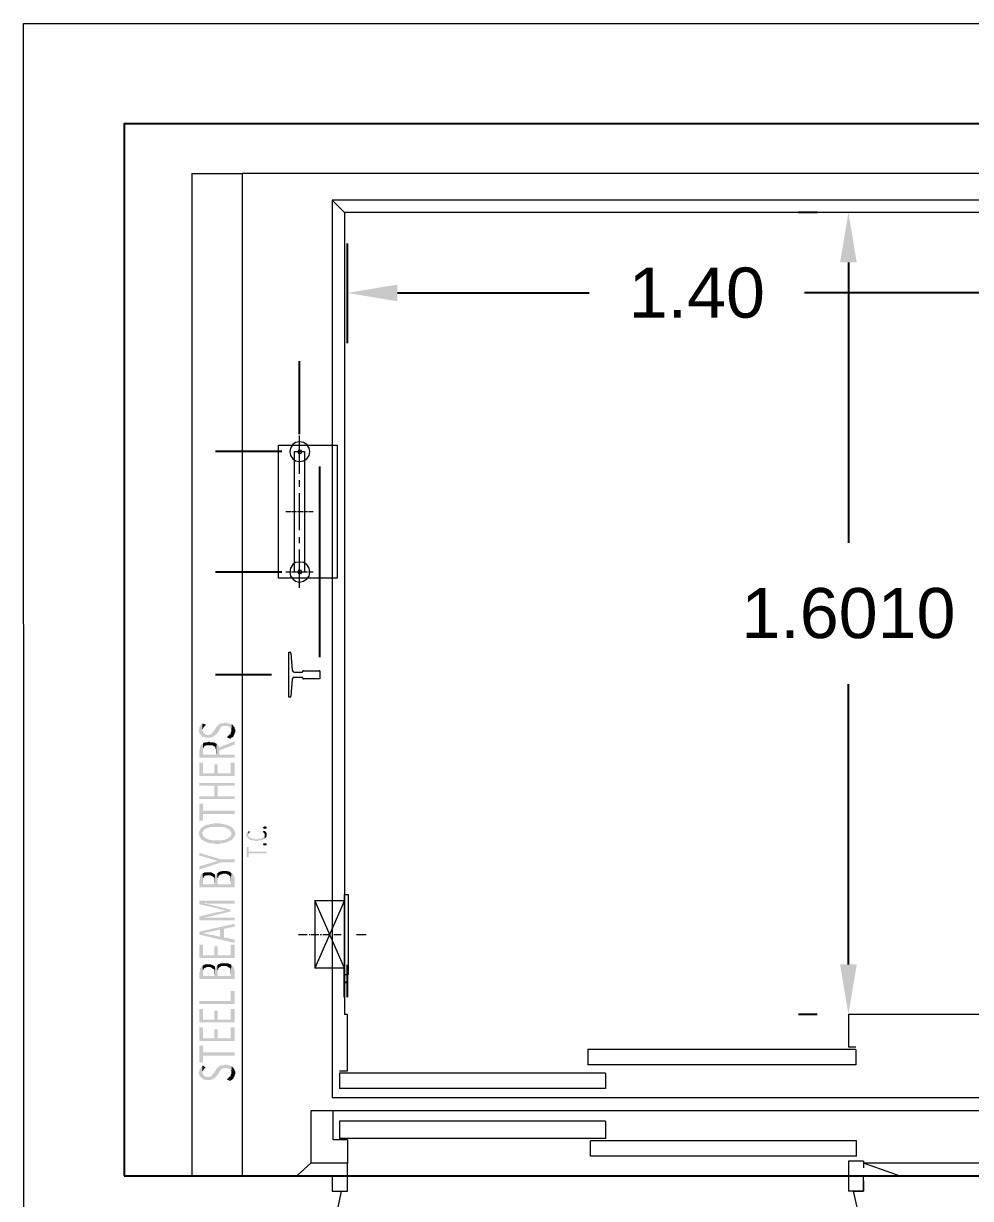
# Model space of a CAD drawing. Header units: metres. Extents: x -598 to 357, y -242 to 574.
# Drawn here: x -145.49 to -143.599, y 293.876 to 296.221 of the extents above; entities that cross this region are included whole.
import ezdxf

# ---------------------------------------------------------------- set-up
doc = ezdxf.new("R2010")
doc.units = ezdxf.units.M
doc.header["$PDMODE"] = 3
doc.layers.add('APTOS_SPZ_MCH_N2 MUNI$0$DUCTOS', color=1, linetype='Continuous')
doc.layers.add('ZXREF_ELEVADORES$0$E-Elevador', color=1, linetype='Continuous')
doc.layers.add('Muro Mamspoteria', color=5, linetype='Continuous', lineweight=9)
doc.styles.add('ZXREF_ELEVADORES$0$Standard', font='arial.ttf')
doc.dimstyles.new('ZXREF_ELEVADORES$0$Standard', dxfattribs={"dimtxt": 0.1, "dimasz": 0.1, "dimexe": 0.1, "dimexo": 0.0625, "dimgap": 0.09, "dimtad": 0, "dimtih": 1, "dimtoh": 1, "dimdec": 4, "dimzin": 0, "dimdsep": 46, "dimtxsty": 'ZXREF_ELEVADORES$0$Standard', "dimcen": 0.09, "dimclrd": 1, "dimclre": 1, "dimclrt": 1, "dimadec": 0, "dimazin": 0, "dimtfac": 1, "dimtdec": 4, "dimtofl": 0, "dimtmove": 0, "dimatfit": 3, "dimfxl": 1, "dimtolj": 1, "dimtzin": 0, "dimarcsym": 0})

# ---------------------------------------------------------------- blocks, each defined once
blk = doc.blocks.new('*D248')
at = {"layer": 'Defpoints', "color": 0, "transparency": 16777216}
for p in [(-182.3902, 289.0905), (-180.9949, 289.0905), (-182.3902, 288.9296)]:
    blk.add_point(p, dxfattribs=at)
at = {"layer": 'ZXREF_ELEVADORES$0$E-Elevador', "color": 1, "lineweight": -2, "transparency": 16777216}
for p, q in [((-182.3902, 289.028), (-182.3902, 288.8296)), ((-180.9949, 289.028), (-180.9949, 288.8296)), ((-182.2902, 288.9296), (-181.9075, 288.9296)), ((-181.0949, 288.9296), (-181.4775, 288.9296))]:
    blk.add_line(p, q, dxfattribs=at)
at = {"layer": 'ZXREF_ELEVADORES$0$E-Elevador', "color": 1, "transparency": 16777216}
for points in [[(-182.2902, 288.9463), (-182.2902, 288.913), (-182.3902, 288.9296)], [(-181.0949, 288.9463), (-181.0949, 288.913), (-180.9949, 288.9296)]]:
    blk.add_solid(points, dxfattribs=at)
at = {"layer": 'ZXREF_ELEVADORES$0$E-Elevador', "color": 1, "transparency": 16777216, "insert": (-181.6925, 288.9296), "char_height": 0.1, "attachment_point": 5, "style": 'ZXREF_ELEVADORES$0$Standard'}
blk.add_mtext('\\A1;1.40', dxfattribs=at)
blk = doc.blocks.new('*D249')
at = {"layer": 'Defpoints', "color": 0, "transparency": 16777216}
for p in [(-181.3899, 289.0905), (-181.3899, 289.0905), (-181.3899, 287.4895)]:
    blk.add_point(p, dxfattribs=at)
at = {"layer": 'ZXREF_ELEVADORES$0$E-Elevador', "color": 1, "lineweight": -2, "transparency": 16777216}
for p, q in [((-181.4524, 289.0905), (-181.4899, 289.0905)), ((-181.3899, 288.9905), (-181.3899, 288.4311)), ((-181.3899, 287.5895), (-181.3899, 288.149)), ((-181.4524, 287.4895), (-181.4899, 287.4895))]:
    blk.add_line(p, q, dxfattribs=at)
at = {"layer": 'ZXREF_ELEVADORES$0$E-Elevador', "color": 1, "transparency": 16777216}
for points in [[(-181.4066, 288.9905), (-181.3733, 288.9905), (-181.3899, 289.0905)], [(-181.4066, 287.5895), (-181.3733, 287.5895), (-181.3899, 287.4895)]]:
    blk.add_solid(points, dxfattribs=at)
at = {"layer": 'ZXREF_ELEVADORES$0$E-Elevador', "color": 1, "transparency": 16777216, "insert": (-181.3899, 288.29), "char_height": 0.1, "attachment_point": 5, "style": 'ZXREF_ELEVADORES$0$Standard'}
blk.add_mtext('\\A1;1.6010', dxfattribs=at)
blk = doc.blocks.new('ELEVADOR 01')
at = {"layer": 'ZXREF_ELEVADORES$0$E-Elevador'}
for points in [[(-182.68725, 288.05644), (-182.68725, 288.05513), (-182.68593, 288.05425), (-182.68593, 288.05205), (-182.68593, 288.05073), (-182.68461, 288.04985), (-182.68461, 288.04853), (-182.68373, 288.04853), (-182.68241, 288.04721), (-182.68153, 288.04634), (-182.68021, 288.04502), (-182.67934, 288.04414), (-182.67802, 288.04414), (-182.67714, 288.04282), (-182.67582, 288.04282), (-182.67362, 288.04282), (-182.67142, 288.04194), (-182.67011, 288.04194), (-182.66791, 288.04194), (-182.66703, 288.04194), (-182.66439, 288.04194), (-182.6622, 288.04194), (-182.66132, 288.04282), (-182.66, 288.04282), (-182.65912, 288.04282), (-182.6578, 288.04414), (-182.65648, 288.04502), (-182.65429, 288.04634), (-182.65341, 288.04721), (-182.65341, 288.04765), (-182.65209, 288.04853), (-182.65121, 288.04985), (-182.64989, 288.05073), (-182.6455, 288.05732), (-182.6455, 288.05864), (-182.64418, 288.05996), (-182.6433, 288.06084), (-182.6433, 288.06216), (-182.64198, 288.06304), (-182.6411, 288.06435), (-182.6389, 288.06435), (-182.6389, 288.06523), (-182.63759, 288.06523), (-182.63539, 288.06523), (-182.63319, 288.06523), (-182.63319, 288.06567), (-182.63099, 288.06523), (-182.62968, 288.06523), (-182.62748, 288.06435), (-182.62616, 288.06435), (-182.62528, 288.06304), (-182.62396, 288.06216), (-182.62308, 288.06084), (-182.62308, 288.05996), (-182.62177, 288.05864), (-182.62177, 288.05732), (-182.62177, 288.05644), (-182.62089, 288.06875), (-182.62308, 288.06875), (-182.62396, 288.07007), (-182.62528, 288.07007), (-182.62616, 288.07095), (-182.62836, 288.07095), (-182.62968, 288.07095), (-182.63187, 288.07226), (-182.63407, 288.07226), (-182.63539, 288.07226), (-182.63759, 288.07095), (-182.63978, 288.07095), (-182.6411, 288.07095), (-182.6433, 288.07095), (-182.6433, 288.07007), (-182.64418, 288.07007), (-182.64638, 288.06875), (-182.64769, 288.06787), (-182.64901, 288.06655), (-182.64989, 288.06523), (-182.65121, 288.06435), (-182.65209, 288.06304), (-182.65209, 288.06216), (-182.65648, 288.05513), (-182.65692, 288.05556), (-182.6578, 288.05425), (-182.65912, 288.05293), (-182.66, 288.05205), (-182.66, 288.05073), (-182.66132, 288.04985), (-182.66351, 288.04853), (-182.66439, 288.04853), (-182.66703, 288.04721), (-182.66923, 288.04721), (-182.67011, 288.04721), (-182.67142, 288.04853), (-182.67362, 288.04853), (-182.6745, 288.04985), (-182.67582, 288.04985), (-182.67714, 288.05073), (-182.67714, 288.05205), (-182.67802, 288.05293), (-182.67802, 288.05425), (-182.67934, 288.05513), (-182.67934, 288.05644), (-182.67934, 288.07007), (-182.68021, 288.06875), (-182.68153, 288.06787), (-182.68241, 288.06655), (-182.68373, 288.06523), (-182.68461, 288.06435), (-182.68505, 288.06435), (-182.68461, 288.06304), (-182.68593, 288.06216), (-182.68593, 288.05996), (-182.68593, 288.05864), (-182.68725, 288.05732)], [(-182.67934, 288.07007), (-182.67934, 288.05644), (-182.67934, 288.05864), (-182.67802, 288.05996), (-182.67802, 288.06084), (-182.67714, 288.06216), (-182.67714, 288.06304), (-182.67582, 288.06435), (-182.6745, 288.06523), (-182.67362, 288.06655), (-182.6723, 288.06787), (-182.67802, 288.07007)], [(-182.63099, 288.04282), (-182.62396, 288.03974), (-182.62308, 288.04062), (-182.62177, 288.04194), (-182.62089, 288.04282), (-182.61957, 288.04282), (-182.61825, 288.04414), (-182.61737, 288.04502), (-182.61737, 288.04634), (-182.61605, 288.04721), (-182.61605, 288.04853), (-182.61517, 288.04985), (-182.61517, 288.05073), (-182.61517, 288.05205), (-182.61385, 288.05293), (-182.61385, 288.05425), (-182.61385, 288.05644), (-182.61385, 288.05732), (-182.61385, 288.05864), (-182.61517, 288.05996), (-182.61517, 288.06084), (-182.61517, 288.06216), (-182.61605, 288.06304), (-182.61737, 288.06435), (-182.61737, 288.06523), (-182.61825, 288.06655), (-182.61957, 288.06787), (-182.62089, 288.06875), (-182.62177, 288.05644), (-182.62177, 288.05513), (-182.62177, 288.05425), (-182.62308, 288.05293), (-182.62308, 288.05205), (-182.62308, 288.04985), (-182.62396, 288.04853), (-182.62528, 288.04853), (-182.62616, 288.04721), (-182.62748, 288.04634), (-182.62836, 288.04502), (-182.62968, 288.04414)], [(-182.68593, 288.01689), (-182.68593, 288.00239), (-182.61517, 288.00239), (-182.61517, 288.0081), (-182.6455, 288.0081), (-182.6455, 288.01689), (-182.64638, 288.0226), (-182.64681, 288.0226), (-182.64638, 288.0248), (-182.64769, 288.02612), (-182.64769, 288.027), (-182.64901, 288.02832), (-182.64989, 288.02832), (-182.65121, 288.0292), (-182.65209, 288.0081), (-182.67802, 288.0081), (-182.67802, 288.01601), (-182.67802, 288.03052), (-182.67934, 288.0292), (-182.68021, 288.0292), (-182.68153, 288.02832), (-182.68241, 288.027), (-182.68373, 288.02612), (-182.68373, 288.0248), (-182.68461, 288.02392), (-182.68461, 288.0226), (-182.68461, 288.02173), (-182.68461, 288.01909), (-182.68461, 288.01821)], [(-182.67802, 288.03052), (-182.67802, 288.01601), (-182.67802, 288.02041), (-182.67714, 288.02173), (-182.67714, 288.0226), (-182.67582, 288.02392), (-182.67582, 288.0248), (-182.6745, 288.02612), (-182.6723, 288.02612), (-182.67142, 288.027), (-182.67011, 288.027), (-182.66791, 288.027), (-182.66571, 288.027), (-182.66439, 288.027), (-182.66351, 288.027), (-182.66132, 288.027), (-182.66, 288.027), (-182.6578, 288.02612), (-182.65648, 288.0248), (-182.6556, 288.0248), (-182.65429, 288.02392), (-182.65341, 288.0226), (-182.65341, 288.02173), (-182.65341, 288.02041), (-182.65209, 288.01909), (-182.65209, 288.01821), (-182.65209, 288.01601), (-182.65209, 288.0081), (-182.65121, 288.0292), (-182.65209, 288.03052), (-182.65341, 288.03052), (-182.65429, 288.03183), (-182.65648, 288.03183), (-182.6578, 288.03271), (-182.66, 288.03271), (-182.66132, 288.03271), (-182.66351, 288.03271), (-182.66571, 288.03403), (-182.66703, 288.03403), (-182.66923, 288.03271), (-182.67142, 288.03271), (-182.6723, 288.03271), (-182.6745, 288.03271), (-182.67582, 288.03183), (-182.67714, 288.03183)], [(-182.64638, 288.0226), (-182.6455, 288.01689), (-182.61517, 288.02832), (-182.61517, 288.03491)], [(-182.68593, 287.99228), (-182.68593, 287.96547), (-182.61517, 287.96547), (-182.61517, 287.99228), (-182.62308, 287.99228), (-182.62308, 287.97075), (-182.64901, 287.97075), (-182.64901, 287.98877), (-182.6556, 287.98877), (-182.6556, 287.97075), (-182.67802, 287.97075), (-182.67802, 287.99228)], [(-182.68593, 287.95185), (-182.68593, 287.94614), (-182.6556, 287.94614), (-182.6556, 287.9246), (-182.64901, 287.94614), (-182.61517, 287.94614), (-182.61517, 287.95185)], [(-182.68593, 287.9246), (-182.68593, 287.91933), (-182.61517, 287.91933), (-182.61517, 287.9246), (-182.64901, 287.9246), (-182.64901, 287.94614), (-182.6556, 287.9246)], [(-182.68593, 287.9101), (-182.68593, 287.87626), (-182.67802, 287.87626), (-182.67802, 287.88989), (-182.61517, 287.88989), (-182.61517, 287.89648), (-182.67802, 287.89648), (-182.67802, 287.9101)], [(-182.68725, 287.85033), (-182.68725, 287.84946), (-182.68593, 287.84814), (-182.68593, 287.84506), (-182.68461, 287.84374), (-182.68373, 287.84286), (-182.68373, 287.84155), (-182.68241, 287.84023), (-182.68153, 287.83935), (-182.68021, 287.83803), (-182.67934, 287.83803), (-182.67802, 287.83715), (-182.67714, 287.83583), (-182.6745, 287.83495), (-182.67362, 287.83495), (-182.67142, 287.83364), (-182.67011, 287.83364), (-182.66923, 287.83232), (-182.66791, 287.83232), (-182.66571, 287.83232), (-182.66439, 287.83144), (-182.6622, 287.83144), (-182.66, 287.83144), (-182.65912, 287.83144), (-182.65648, 287.83144), (-182.65429, 287.83012), (-182.65209, 287.83012), (-182.65121, 287.83012), (-182.64989, 287.83012), (-182.64769, 287.83012), (-182.6455, 287.83012), (-182.6433, 287.83144), (-182.6411, 287.83144), (-182.63978, 287.83144), (-182.63759, 287.83144), (-182.63627, 287.83232), (-182.63407, 287.83232), (-182.63319, 287.83232), (-182.63099, 287.83364), (-182.62968, 287.83364), (-182.62748, 287.83495), (-182.62616, 287.83495), (-182.62528, 287.83583), (-182.62308, 287.83715), (-182.62177, 287.83715), (-182.62089, 287.83803), (-182.61957, 287.83935), (-182.61825, 287.84023), (-182.61825, 287.84155), (-182.61737, 287.84286), (-182.61605, 287.84374), (-182.61517, 287.84506), (-182.61517, 287.84594), (-182.61517, 287.84726), (-182.61385, 287.84814), (-182.61385, 287.84946), (-182.61385, 287.85033), (-182.61385, 287.85165), (-182.61385, 287.85297), (-182.61517, 287.85385), (-182.61517, 287.85517), (-182.61517, 287.85605), (-182.61605, 287.85737), (-182.61737, 287.85825), (-182.61737, 287.85956), (-182.61825, 287.86044), (-182.61957, 287.86176), (-182.62089, 287.86308), (-182.62177, 287.86396), (-182.62177, 287.85033), (-182.62177, 287.85077), (-182.62177, 287.84946), (-182.62177, 287.84726), (-182.62308, 287.84594), (-182.62396, 287.84506), (-182.62396, 287.84374), (-182.62528, 287.84374), (-182.62616, 287.84286), (-182.62748, 287.84155), (-182.62836, 287.84155), (-182.62968, 287.84023), (-182.63187, 287.83935), (-182.63319, 287.83935), (-182.63539, 287.83803), (-182.63759, 287.83803), (-182.6389, 287.83803), (-182.6411, 287.83715), (-182.6433, 287.83715), (-182.64418, 287.83715), (-182.64638, 287.83715), (-182.64901, 287.83715), (-182.65121, 287.83715), (-182.65341, 287.83715), (-182.6556, 287.83715), (-182.65648, 287.83715), (-182.65912, 287.83715), (-182.66132, 287.83715), (-182.6622, 287.83803), (-182.66439, 287.83803), (-182.66571, 287.83803), (-182.66703, 287.83935), (-182.66923, 287.83935), (-182.67011, 287.84023), (-182.67142, 287.84023), (-182.67362, 287.84155), (-182.6745, 287.84286), (-182.67582, 287.84374), (-182.67714, 287.84506), (-182.67802, 287.84594), (-182.67802, 287.84726), (-182.67802, 287.84814), (-182.67934, 287.84946), (-182.67934, 287.85033), (-182.67934, 287.86396), (-182.68021, 287.86308), (-182.68153, 287.86176), (-182.68241, 287.86044), (-182.68285, 287.86088), (-182.68373, 287.85956), (-182.68461, 287.85825), (-182.68461, 287.85737), (-182.68593, 287.85605), (-182.68593, 287.85517), (-182.68593, 287.85297), (-182.68725, 287.85165)], [(-182.67934, 287.86396), (-182.67934, 287.85033), (-182.67934, 287.85297), (-182.67802, 287.85385), (-182.67802, 287.85517), (-182.67714, 287.85605), (-182.67714, 287.85737), (-182.67582, 287.85825), (-182.6745, 287.85825), (-182.67362, 287.85956), (-182.6723, 287.86044), (-182.67142, 287.86044), (-182.66923, 287.86176), (-182.66791, 287.86176), (-182.66571, 287.86308), (-182.66351, 287.86308), (-182.6622, 287.86396), (-182.66, 287.86396), (-182.65912, 287.86396), (-182.65648, 287.86396), (-182.65429, 287.86396), (-182.65209, 287.86396), (-182.65121, 287.86396), (-182.64989, 287.86396), (-182.64769, 287.86396), (-182.64638, 287.86396), (-182.64418, 287.86396), (-182.64198, 287.86396), (-182.6411, 287.86396), (-182.6389, 287.86396), (-182.63759, 287.86308), (-182.63539, 287.86308), (-182.63407, 287.86308), (-182.63187, 287.86176), (-182.63099, 287.86044), (-182.62968, 287.86044), (-182.62748, 287.85956), (-182.62616, 287.85825), (-182.62528, 287.85825), (-182.62528, 287.85737), (-182.62396, 287.85605), (-182.62308, 287.85517), (-182.62308, 287.85385), (-182.62177, 287.85297), (-182.62177, 287.85165), (-182.62177, 287.85033), (-182.62177, 287.86396), (-182.62308, 287.86396), (-182.62396, 287.86528), (-182.62616, 287.86616), (-182.62748, 287.86616), (-182.62968, 287.86747), (-182.63099, 287.86835), (-182.63187, 287.86835), (-182.63407, 287.86835), (-182.63539, 287.86835), (-182.63759, 287.86967), (-182.6389, 287.86967), (-182.6411, 287.86967), (-182.64198, 287.86967), (-182.64418, 287.87099), (-182.64638, 287.87099), (-182.64901, 287.87099), (-182.65121, 287.87099), (-182.65209, 287.87099), (-182.65341, 287.87099), (-182.6556, 287.87099), (-182.6578, 287.87099), (-182.66, 287.86967), (-182.66132, 287.86967), (-182.66351, 287.86967), (-182.66439, 287.86967), (-182.66703, 287.86835), (-182.66791, 287.86835), (-182.67011, 287.86835), (-182.67142, 287.86747), (-182.67362, 287.86747), (-182.6745, 287.86616), (-182.67582, 287.86528), (-182.67802, 287.86528)], [(-182.59276, 287.84814), (-182.59276, 287.84726), (-182.59144, 287.84594), (-182.59144, 287.84374), (-182.59012, 287.84374), (-182.59012, 287.84286), (-182.58924, 287.84286), (-182.58924, 287.84155), (-182.58793, 287.84155), (-182.58793, 287.84023), (-182.58705, 287.84023), (-182.58573, 287.83935), (-182.58485, 287.83803), (-182.58353, 287.83803), (-182.58265, 287.83803), (-182.58133, 287.83715), (-182.58002, 287.83715), (-182.57914, 287.83715), (-182.57782, 287.83715), (-182.57694, 287.83715), (-182.57562, 287.83715), (-182.57474, 287.83583), (-182.57342, 287.83583), (-182.57211, 287.83583), (-182.57123, 287.83583), (-182.56903, 287.83583), (-182.56771, 287.83583), (-182.56683, 287.83715), (-182.56551, 287.83715), (-182.56463, 287.83715), (-182.56332, 287.83715), (-182.562, 287.83715), (-182.56112, 287.83715), (-182.5598, 287.83803), (-182.56024, 287.83803), (-182.55892, 287.83803), (-182.5576, 287.83935), (-182.55672, 287.83935), (-182.55541, 287.84023), (-182.55541, 287.84067), (-182.55541, 287.84814), (-182.55541, 287.84726), (-182.55541, 287.84594), (-182.55672, 287.84506), (-182.55672, 287.84374), (-182.5576, 287.84374), (-182.55892, 287.84286), (-182.5598, 287.84155), (-182.56112, 287.84155), (-182.562, 287.84155), (-182.56332, 287.84023), (-182.56332, 287.84067), (-182.56463, 287.84023), (-182.56463, 287.84067), (-182.56551, 287.84023), (-182.56683, 287.84023), (-182.56771, 287.84023), (-182.56903, 287.84023), (-182.56991, 287.83935), (-182.57123, 287.83935), (-182.57211, 287.83935), (-182.57342, 287.83935), (-182.57474, 287.84023), (-182.57562, 287.84023), (-182.57694, 287.84023), (-182.57782, 287.84023), (-182.57782, 287.84067), (-182.57914, 287.84023), (-182.58002, 287.84023), (-182.58133, 287.84155), (-182.58265, 287.84155), (-182.58353, 287.84286), (-182.58485, 287.84286), (-182.58485, 287.84374), (-182.58573, 287.84374), (-182.58705, 287.84506), (-182.58705, 287.84594), (-182.58793, 287.84726), (-182.58837, 287.84726), (-182.58793, 287.84814), (-182.58793, 287.85517), (-182.58924, 287.85385), (-182.59012, 287.85297), (-182.59056, 287.85297), (-182.59144, 287.85165), (-182.59144, 287.85033), (-182.59144, 287.85077), (-182.59276, 287.84946)], [(-182.58793, 287.85517), (-182.58793, 287.84814), (-182.58793, 287.84946), (-182.58705, 287.85033), (-182.58705, 287.85077), (-182.58705, 287.85165), (-182.58573, 287.85165), (-182.58573, 287.85297), (-182.58485, 287.85297), (-182.58353, 287.85385), (-182.58705, 287.85517)], [(-182.5598, 287.85385), (-182.55892, 287.85385), (-182.5576, 287.85297), (-182.55672, 287.85165), (-182.55541, 287.85033), (-182.55541, 287.85077), (-182.55541, 287.84946), (-182.55541, 287.84814), (-182.55541, 287.84023), (-182.55453, 287.84023), (-182.55453, 287.84155), (-182.55321, 287.84155), (-182.55321, 287.84286), (-182.55189, 287.84286), (-182.55189, 287.84374), (-182.55189, 287.84506), (-182.55101, 287.84506), (-182.55101, 287.84594), (-182.55101, 287.84726), (-182.55101, 287.84814), (-182.55101, 287.84858), (-182.55101, 287.84946), (-182.55101, 287.85033), (-182.55101, 287.85165), (-182.55189, 287.85165), (-182.55189, 287.85297), (-182.55233, 287.85297), (-182.55321, 287.85385), (-182.55453, 287.85517), (-182.55541, 287.85605), (-182.55672, 287.85605)], [(-182.55101, 287.86308), (-182.55101, 287.86044), (-182.55321, 287.86044), (-182.55453, 287.85956), (-182.55541, 287.86044), (-182.55672, 287.86044), (-182.5576, 287.86044), (-182.5576, 287.86176), (-182.55892, 287.86176), (-182.55892, 287.86308), (-182.5576, 287.86308), (-182.5576, 287.86396), (-182.55672, 287.86396), (-182.55541, 287.86528), (-182.55453, 287.86528), (-182.55321, 287.86528), (-182.55189, 287.86396), (-182.55233, 287.86396), (-182.55101, 287.86396)], [(-182.55101, 287.82924), (-182.55101, 287.82792), (-182.55189, 287.82792), (-182.55189, 287.82704), (-182.55321, 287.82704), (-182.55453, 287.82704), (-182.55541, 287.82704), (-182.55672, 287.82704), (-182.5576, 287.82792), (-182.55892, 287.82924), (-182.5576, 287.83012), (-182.5576, 287.83056), (-182.5576, 287.83144), (-182.55672, 287.83144), (-182.55541, 287.83144), (-182.55453, 287.83144), (-182.55321, 287.83144), (-182.55189, 287.83144), (-182.55233, 287.83144), (-182.55101, 287.83012)], [(-182.68593, 287.8121), (-182.68593, 287.80683), (-182.66571, 287.80112), (-182.66439, 287.80112), (-182.66351, 287.7998), (-182.66132, 287.7998), (-182.66, 287.79892), (-182.6578, 287.79892), (-182.65648, 287.7976), (-182.6556, 287.7976), (-182.65341, 287.7976), (-182.65209, 287.79672), (-182.64989, 287.79672), (-182.64989, 287.7954), (-182.64198, 287.7932), (-182.61517, 287.7932), (-182.61517, 287.79892), (-182.64198, 287.79892)], [(-182.59144, 287.82353), (-182.59144, 287.80331), (-182.58705, 287.80331), (-182.58705, 287.81122), (-182.55101, 287.81122), (-182.55101, 287.81474), (-182.58705, 287.81474), (-182.58705, 287.82353)], [(-182.68593, 287.78529), (-182.68593, 287.7787), (-182.64198, 287.7932), (-182.64989, 287.7954), (-182.65121, 287.7954), (-182.65341, 287.7954), (-182.65429, 287.79408), (-182.65648, 287.79408), (-182.6578, 287.7932), (-182.65912, 287.7932), (-182.66, 287.7932), (-182.6622, 287.79189), (-182.66351, 287.79189), (-182.66571, 287.79101)], [(-182.68593, 287.75717), (-182.68593, 287.74355), (-182.61517, 287.74355), (-182.61517, 287.76068), (-182.61605, 287.76156), (-182.61605, 287.76288), (-182.61605, 287.76376), (-182.61605, 287.76508), (-182.61737, 287.76596), (-182.61737, 287.76728), (-182.61737, 287.76859), (-182.61825, 287.76947), (-182.61957, 287.77079), (-182.62089, 287.77167), (-182.62177, 287.77167), (-182.62308, 287.74926), (-182.64901, 287.74926), (-182.64901, 287.75717), (-182.64989, 287.77167), (-182.65121, 287.77079), (-182.65121, 287.76947), (-182.65209, 287.76859), (-182.65209, 287.76596), (-182.65341, 287.76596), (-182.65341, 287.76728), (-182.65429, 287.76859), (-182.65429, 287.76947), (-182.6556, 287.74926), (-182.67802, 287.74926), (-182.67802, 287.75717), (-182.67934, 287.77079), (-182.68021, 287.77079), (-182.68153, 287.76947), (-182.68241, 287.76859), (-182.68241, 287.76728), (-182.68373, 287.76596), (-182.68373, 287.76508), (-182.68461, 287.76376), (-182.68461, 287.76288), (-182.68461, 287.76156), (-182.68461, 287.76068), (-182.68461, 287.75849)], [(-182.67934, 287.77079), (-182.67802, 287.75717), (-182.67802, 287.76156), (-182.67714, 287.76288), (-182.67714, 287.76376), (-182.67582, 287.76508), (-182.6745, 287.76596), (-182.6723, 287.76728), (-182.67142, 287.76728), (-182.66923, 287.76728), (-182.66703, 287.76728), (-182.66439, 287.76728), (-182.66351, 287.76728), (-182.66132, 287.76596), (-182.66, 287.76596), (-182.65912, 287.76508), (-182.6578, 287.76376), (-182.65648, 287.76288), (-182.65648, 287.76156), (-182.6556, 287.76068), (-182.6556, 287.75937), (-182.6556, 287.75849), (-182.6556, 287.75585), (-182.6556, 287.74926), (-182.65429, 287.76947), (-182.6556, 287.76947), (-182.6578, 287.77079), (-182.65912, 287.77167), (-182.66132, 287.77299), (-182.6622, 287.77299), (-182.66439, 287.77299), (-182.66703, 287.77299), (-182.66791, 287.77299), (-182.67011, 287.77299), (-182.67142, 287.77299), (-182.67362, 287.77299), (-182.67582, 287.77299), (-182.67714, 287.77167), (-182.67802, 287.77167)], [(-182.64989, 287.77167), (-182.64901, 287.75717), (-182.64901, 287.76156), (-182.64769, 287.76288), (-182.64769, 287.76376), (-182.64769, 287.76508), (-182.64638, 287.76596), (-182.6455, 287.76728), (-182.64418, 287.76859), (-182.6433, 287.76859), (-182.64198, 287.76947), (-182.63978, 287.76947), (-182.6389, 287.77079), (-182.63627, 287.77079), (-182.63539, 287.77079), (-182.63319, 287.77079), (-182.63099, 287.76947), (-182.62968, 287.76947), (-182.62836, 287.76859), (-182.62748, 287.76859), (-182.62616, 287.76728), (-182.62528, 287.76596), (-182.62396, 287.76508), (-182.62396, 287.76376), (-182.62308, 287.76288), (-182.62308, 287.76156), (-182.62308, 287.76068), (-182.62308, 287.75937), (-182.62308, 287.75717), (-182.62308, 287.74926), (-182.62177, 287.77167), (-182.62308, 287.77299), (-182.62396, 287.77387), (-182.62528, 287.77387), (-182.62616, 287.77519), (-182.62836, 287.77519), (-182.62968, 287.77519), (-182.63187, 287.77607), (-182.63407, 287.77607), (-182.63627, 287.77607), (-182.63759, 287.77607), (-182.63978, 287.77607), (-182.6411, 287.77519), (-182.6433, 287.77519), (-182.64418, 287.77519), (-182.6455, 287.77387), (-182.64769, 287.77299), (-182.64901, 287.77167)], [(-182.68593, 287.71674), (-182.68593, 287.70971), (-182.64769, 287.70092), (-182.64638, 287.6996), (-182.64418, 287.6996), (-182.64198, 287.6996), (-182.6411, 287.69872), (-182.6389, 287.69872), (-182.63627, 287.69872), (-182.63539, 287.6974), (-182.63319, 287.6974), (-182.62308, 287.6952), (-182.62308, 287.69872), (-182.65912, 287.70751), (-182.6745, 287.71102), (-182.6745, 287.71234)], [(-182.68593, 287.71674), (-182.6745, 287.71234), (-182.6723, 287.71234), (-182.67011, 287.71102), (-182.66791, 287.71102), (-182.66703, 287.71102), (-182.66439, 287.71102), (-182.66351, 287.71102), (-182.66132, 287.71102), (-182.65912, 287.71102), (-182.6578, 287.71102), (-182.6556, 287.71102), (-182.65429, 287.71102), (-182.61517, 287.71102), (-182.61517, 287.71674)], [(-182.68593, 287.6851), (-182.6745, 287.6829), (-182.65912, 287.68641), (-182.62308, 287.6952), (-182.63319, 287.6974), (-182.63319, 287.69652), (-182.63539, 287.69652), (-182.63759, 287.69652), (-182.6389, 287.6952), (-182.6411, 287.6952), (-182.64198, 287.6952), (-182.64418, 287.69433), (-182.64638, 287.69433), (-182.64769, 287.69433)], [(-182.68593, 287.6851), (-182.68593, 287.67719), (-182.61517, 287.67719), (-182.61517, 287.6829), (-182.65429, 287.6829), (-182.65473, 287.6829), (-182.65648, 287.6829), (-182.65912, 287.6829), (-182.66, 287.6829), (-182.6622, 287.6829), (-182.66439, 287.6829), (-182.66571, 287.6829), (-182.66703, 287.6829), (-182.66923, 287.6829), (-182.67142, 287.6829), (-182.6723, 287.68158), (-182.6745, 287.68158), (-182.6745, 287.6829)], [(-182.68593, 287.65477), (-182.67802, 287.65126), (-182.67714, 287.65258), (-182.67362, 287.65258), (-182.67142, 287.65346), (-182.67011, 287.65346), (-182.66791, 287.65346), (-182.66571, 287.65477), (-182.66351, 287.65477), (-182.6622, 287.65477), (-182.66, 287.65609), (-182.6578, 287.65609), (-182.65648, 287.65609), (-182.65429, 287.65697), (-182.64418, 287.65917), (-182.64418, 287.64467), (-182.63627, 287.66049), (-182.61517, 287.66488), (-182.61517, 287.67059)], [(-182.68593, 287.65477), (-182.68593, 287.64906), (-182.61517, 287.63236), (-182.61517, 287.63895), (-182.63627, 287.64335), (-182.63627, 287.66049), (-182.64418, 287.64467), (-182.65429, 287.64686), (-182.6556, 287.64686), (-182.65648, 287.64818), (-182.65912, 287.64818), (-182.66132, 287.64818), (-182.6622, 287.64906), (-182.66439, 287.64906), (-182.66571, 287.64906), (-182.66703, 287.64906), (-182.66923, 287.65038), (-182.67142, 287.65038), (-182.6723, 287.65038), (-182.6745, 287.65126), (-182.67582, 287.65126), (-182.67802, 287.65126), (-182.67802, 287.6517)], [(-182.68593, 287.62885), (-182.68593, 287.60204), (-182.61517, 287.60204), (-182.61517, 287.62885), (-182.62308, 287.62885), (-182.62308, 287.60731), (-182.64901, 287.60731), (-182.64901, 287.62533), (-182.6556, 287.62533), (-182.6556, 287.60731), (-182.67802, 287.60731), (-182.67802, 287.62885)], [(-182.64989, 287.5871), (-182.64901, 287.57391), (-182.64901, 287.57831), (-182.64769, 287.57919), (-182.64769, 287.5805), (-182.64769, 287.58182), (-182.64638, 287.5827), (-182.6455, 287.5827), (-182.6455, 287.58402), (-182.64418, 287.58402), (-182.6433, 287.5849), (-182.64198, 287.58622), (-182.63978, 287.58622), (-182.6389, 287.58622), (-182.63627, 287.58622), (-182.63539, 287.58622), (-182.63319, 287.58622), (-182.63099, 287.58622), (-182.62968, 287.5849), (-182.62836, 287.5849), (-182.62748, 287.58402), (-182.62616, 287.5827), (-182.62528, 287.5827), (-182.62396, 287.58182), (-182.62396, 287.5805), (-182.62308, 287.57919), (-182.62308, 287.57831), (-182.62308, 287.57699), (-182.62308, 287.57479), (-182.62308, 287.57391), (-182.62308, 287.566), (-182.62177, 287.58841), (-182.62308, 287.58973), (-182.62396, 287.58973), (-182.62528, 287.59061), (-182.62616, 287.59061), (-182.62836, 287.59193), (-182.62968, 287.59193), (-182.63187, 287.59193), (-182.63407, 287.59193), (-182.63627, 287.59193), (-182.63759, 287.59193), (-182.63978, 287.59193), (-182.6411, 287.59193), (-182.6433, 287.59193), (-182.64418, 287.59061), (-182.6455, 287.59061), (-182.64769, 287.58973), (-182.64901, 287.58841)], [(-182.68593, 287.57391), (-182.68593, 287.56029), (-182.61517, 287.56029), (-182.61517, 287.57699), (-182.61605, 287.57831), (-182.61605, 287.57919), (-182.61605, 287.5805), (-182.61605, 287.58182), (-182.61737, 287.5827), (-182.61737, 287.58402), (-182.61825, 287.5849), (-182.61957, 287.58622), (-182.62089, 287.5871), (-182.62177, 287.58841), (-182.62308, 287.566), (-182.64901, 287.566), (-182.64901, 287.57391), (-182.64989, 287.5871), (-182.65121, 287.58622), (-182.65121, 287.5849), (-182.65209, 287.58402), (-182.65209, 287.5827), (-182.65341, 287.5827), (-182.65429, 287.58402), (-182.65429, 287.5849), (-182.6556, 287.566), (-182.67802, 287.566), (-182.67802, 287.57259), (-182.67934, 287.5871), (-182.68021, 287.58622), (-182.68153, 287.5849), (-182.68241, 287.58402), (-182.68241, 287.5827), (-182.68373, 287.58182), (-182.68461, 287.5805), (-182.68461, 287.57919), (-182.68461, 287.57699), (-182.68461, 287.57611), (-182.68461, 287.57479)], [(-182.67934, 287.5871), (-182.67802, 287.57259), (-182.67802, 287.57831), (-182.67714, 287.57919), (-182.67714, 287.5805), (-182.67582, 287.58182), (-182.6745, 287.5827), (-182.6723, 287.5827), (-182.67142, 287.58402), (-182.66923, 287.58402), (-182.66703, 287.58402), (-182.66439, 287.58402), (-182.66351, 287.58402), (-182.66132, 287.5827), (-182.66, 287.58182), (-182.65912, 287.58182), (-182.65912, 287.5805), (-182.6578, 287.5805), (-182.65648, 287.57919), (-182.65648, 287.57831), (-182.6556, 287.57699), (-182.6556, 287.57611), (-182.6556, 287.57391), (-182.6556, 287.57259), (-182.6556, 287.566), (-182.65429, 287.5849), (-182.6556, 287.58622), (-182.6578, 287.5871), (-182.65912, 287.58841), (-182.66132, 287.58841), (-182.6622, 287.58973), (-182.66439, 287.58973), (-182.66703, 287.58973), (-182.66791, 287.58973), (-182.67011, 287.58973), (-182.67142, 287.58973), (-182.67362, 287.58973), (-182.67582, 287.58841), (-182.67714, 287.58841), (-182.67802, 287.5871)], [(-182.68593, 287.51634), (-182.68593, 287.51063), (-182.61517, 287.51063), (-182.61517, 287.53656), (-182.62308, 287.53656), (-182.62308, 287.51634)], [(-182.68593, 287.50052), (-182.68593, 287.47371), (-182.61517, 287.47371), (-182.61517, 287.50052), (-182.62308, 287.50052), (-182.62308, 287.47943), (-182.64901, 287.47943), (-182.64901, 287.49745), (-182.6556, 287.49745), (-182.6556, 287.47943), (-182.67802, 287.47943), (-182.67802, 287.50052)], [(-182.68593, 287.46361), (-182.68593, 287.43636), (-182.61517, 287.43636), (-182.61517, 287.46361), (-182.62308, 287.46361), (-182.62308, 287.44207), (-182.64901, 287.44207), (-182.64901, 287.46009), (-182.6556, 287.46009), (-182.6556, 287.44207), (-182.67802, 287.44207), (-182.67802, 287.46361)], [(-182.68593, 287.42757), (-182.68593, 287.39373), (-182.67802, 287.39373), (-182.67802, 287.40736), (-182.61517, 287.40736), (-182.61517, 287.41395), (-182.67802, 287.41395), (-182.67802, 287.42757)], [(-182.68725, 287.37352), (-182.68725, 287.3722), (-182.68593, 287.37), (-182.68593, 287.36912), (-182.68593, 287.3678), (-182.68461, 287.36692), (-182.68461, 287.36561), (-182.68373, 287.36561), (-182.68241, 287.36473), (-182.68153, 287.36341), (-182.68021, 287.36209), (-182.67934, 287.36121), (-182.67802, 287.36121), (-182.67714, 287.35989), (-182.67582, 287.35989), (-182.67362, 287.35901), (-182.67142, 287.35901), (-182.67011, 287.35901), (-182.66791, 287.35901), (-182.66703, 287.35901), (-182.66439, 287.35901), (-182.6622, 287.35901), (-182.66132, 287.35989), (-182.66, 287.35989), (-182.65912, 287.35989), (-182.6578, 287.36121), (-182.65648, 287.36209), (-182.65429, 287.36341), (-182.65341, 287.36341), (-182.65341, 287.36473), (-182.65209, 287.36561), (-182.65121, 287.36692), (-182.64989, 287.3678), (-182.6455, 287.37484), (-182.6455, 287.37571), (-182.64418, 287.37703), (-182.6433, 287.37791), (-182.6433, 287.37923), (-182.64198, 287.38011), (-182.6411, 287.38143), (-182.6389, 287.38143), (-182.63759, 287.38231), (-182.63539, 287.38231), (-182.63319, 287.38231), (-182.63319, 287.38275), (-182.63099, 287.38231), (-182.62968, 287.38231), (-182.62748, 287.38143), (-182.62616, 287.38143), (-182.62528, 287.38011), (-182.62528, 287.38055), (-182.62396, 287.37923), (-182.62308, 287.37791), (-182.62308, 287.37703), (-182.62177, 287.37571), (-182.62177, 287.37484), (-182.62177, 287.37352), (-182.62089, 287.38582), (-182.62308, 287.38582), (-182.62396, 287.38714), (-182.62528, 287.38714), (-182.62616, 287.38802), (-182.62836, 287.38802), (-182.62968, 287.38802), (-182.63187, 287.38934), (-182.63407, 287.38934), (-182.63539, 287.38934), (-182.63759, 287.38802), (-182.63978, 287.38802), (-182.6411, 287.38802), (-182.6433, 287.38714), (-182.64418, 287.38714), (-182.64638, 287.38582), (-182.64769, 287.38494), (-182.64901, 287.38362), (-182.64989, 287.38231), (-182.65121, 287.38143), (-182.65209, 287.38011), (-182.65209, 287.37923), (-182.65648, 287.3722), (-182.65692, 287.37264), (-182.6578, 287.37132), (-182.65912, 287.37), (-182.66, 287.36912), (-182.66, 287.3678), (-182.66132, 287.36692), (-182.66351, 287.36561), (-182.66439, 287.36561), (-182.66703, 287.36473), (-182.66923, 287.36473), (-182.67011, 287.36473), (-182.67142, 287.36561), (-182.67362, 287.36561), (-182.6745, 287.36692), (-182.67582, 287.36692), (-182.67714, 287.3678), (-182.67714, 287.36912), (-182.67802, 287.37), (-182.67802, 287.37132), (-182.67934, 287.3722), (-182.67934, 287.37352), (-182.67934, 287.38714), (-182.68021, 287.38582), (-182.68153, 287.38494), (-182.68241, 287.38362), (-182.68373, 287.38231), (-182.68461, 287.38143), (-182.68505, 287.38143), (-182.68461, 287.38011), (-182.68593, 287.37791), (-182.68593, 287.37703), (-182.68593, 287.37571), (-182.68725, 287.37484)], [(-182.67934, 287.38714), (-182.67934, 287.37352), (-182.67934, 287.37571), (-182.67802, 287.37703), (-182.67802, 287.37791), (-182.67714, 287.37923), (-182.67714, 287.38011), (-182.67582, 287.38143), (-182.6745, 287.38231), (-182.67362, 287.38362), (-182.6723, 287.38362), (-182.67802, 287.38714)], [(-182.63099, 287.35989), (-182.62396, 287.35682), (-182.62308, 287.3577), (-182.62177, 287.35901), (-182.62089, 287.35901), (-182.61957, 287.35989), (-182.61825, 287.36121), (-182.61737, 287.36209), (-182.61737, 287.36341), (-182.61605, 287.36473), (-182.61605, 287.36561), (-182.61517, 287.36692), (-182.61517, 287.3678), (-182.61517, 287.36912), (-182.61385, 287.37), (-182.61385, 287.37132), (-182.61385, 287.3722), (-182.61385, 287.37484), (-182.61385, 287.37571), (-182.61517, 287.37703), (-182.61517, 287.37791), (-182.61517, 287.37923), (-182.61605, 287.38011), (-182.61737, 287.38143), (-182.61737, 287.38231), (-182.61825, 287.38362), (-182.61957, 287.38494), (-182.62089, 287.38582), (-182.62177, 287.37352), (-182.62177, 287.3722), (-182.62177, 287.37132), (-182.62308, 287.37), (-182.62308, 287.3678), (-182.62308, 287.36692), (-182.62396, 287.36561), (-182.62528, 287.36561), (-182.62616, 287.36473), (-182.62748, 287.36341), (-182.62836, 287.36209), (-182.62968, 287.36121)]]:
    blk.add_hatch(color=256, dxfattribs=at).paths.add_polyline_path(points)
at = {"layer": 'ZXREF_ELEVADORES$0$E-Elevador', "color": 8, "linetype": 'Continuous', "lineweight": 20}
blk.add_lwpolyline([(-182.83574, 287.16745), (-182.83574, 289.26745), (-180.43314, 289.26745), (-180.43314, 287.16745)], dxfattribs=at)
at = {"layer": 'ZXREF_ELEVADORES$0$E-Elevador', "linetype": 'Continuous', "lineweight": 5}
for points in [[(-182.70043, 289.16785), (-182.70043, 287.16785), (-182.70043, 287.16785)], [(-182.60023, 289.16785), (-182.60023, 287.16785), (-182.60023, 287.16785)], [(-182.48553, 288.56842), (-182.48553, 288.64489), (-182.48553, 288.64489)], [(-182.48553, 288.54249), (-182.48553, 288.55611)], [(-182.48553, 288.45592), (-182.48553, 288.53019)], [(-182.50355, 288.49283), (-182.51278, 288.49283), (-182.51278, 288.49283)], [(-182.50135, 288.49283), (-182.50267, 288.49283)], [(-182.49256, 288.49283), (-182.50047, 288.49283)], [(-182.49037, 288.49283), (-182.49124, 288.49283)], [(-182.48114, 288.49283), (-182.48905, 288.49283)], [(-182.47894, 288.49283), (-182.48026, 288.49283)], [(-182.47015, 288.49283), (-182.47762, 288.49283)], [(-182.46751, 288.49283), (-182.46883, 288.49283)], [(-182.45872, 288.49283), (-182.46663, 288.49283)], [(-182.48553, 288.42999), (-182.48553, 288.44229)], [(-182.48553, 288.34122), (-182.48553, 288.41768)], [(-182.50355, 288.37242), (-182.51278, 288.37242), (-182.51278, 288.37242)], [(-182.50135, 288.37242), (-182.50267, 288.37242)], [(-182.49256, 288.37242), (-182.50047, 288.37242)], [(-182.49037, 288.37242), (-182.49124, 288.37242)], [(-182.48114, 288.37242), (-182.48905, 288.37242)], [(-182.47894, 288.37242), (-182.48026, 288.37242)], [(-182.47015, 288.37242), (-182.47762, 288.37242)], [(-182.46751, 288.37242), (-182.46883, 288.37242)], [(-182.45872, 288.37242), (-182.46663, 288.37242)], [(-182.45521, 287.71674), (-182.39588, 287.71674)], [(-182.39588, 287.71674), (-182.45521, 287.58182), (-182.45521, 287.58182)], [(-182.39588, 287.58182), (-182.45521, 287.71674), (-182.45521, 287.58182)], [(-182.39588, 287.72904), (-182.38885, 287.72904), (-182.38885, 287.56908)], [(-182.39588, 287.56908), (-182.39588, 287.72904), (-182.39588, 287.72904)], [(-182.48773, 287.64906), (-182.47015, 287.64906)], [(-182.46663, 287.64906), (-182.46444, 287.64906)], [(-182.46224, 287.64906), (-182.4473, 287.64906)], [(-182.44422, 287.64906), (-182.44202, 287.64906)], [(-182.43939, 287.64906), (-182.42489, 287.64906)], [(-182.42137, 287.64906), (-182.41917, 287.64906)], [(-182.41698, 287.64906), (-182.40247, 287.64906)], [(-182.37215, 287.64906), (-182.35281, 287.64906), (-182.35281, 287.64906)], [(-182.39588, 287.58182), (-182.45521, 287.58182)], [(-182.39588, 287.56908), (-182.38885, 287.56908)]]:
    blk.add_lwpolyline(points, dxfattribs=at)
at = {"layer": 'ZXREF_ELEVADORES$0$E-Elevador', "linetype": 'Continuous', "lineweight": 20}
for points in [[(-182.70043, 289.16785), (-182.60023, 289.16785)], [(-181.28975, 287.16785), (-180.60023, 287.16785), (-180.60023, 289.16785), (-182.60023, 289.16785)], [(-182.42049, 289.11511), (-182.39588, 289.0905), (-182.39588, 287.48954)], [(-182.42049, 289.11511), (-182.42049, 287.32298), (-182.42049, 287.32298)], [(-180.97026, 289.11511), (-182.42049, 289.11511)], [(-180.99487, 289.0905), (-182.39588, 289.0905)], [(-182.50355, 288.1228), (-182.50707, 288.1228), (-182.50707, 288.21289), (-182.50355, 288.21289)], [(-182.50267, 288.2107), (-182.50267, 288.21157), (-182.50355, 288.21289)], [(-182.50267, 288.2107), (-182.50047, 288.17686), (-182.49828, 288.17334), (-182.49564, 288.17246), (-182.48026, 288.17246), (-182.48026, 288.17334), (-182.47894, 288.17334), (-182.47894, 288.17466)], [(-182.47894, 288.16104), (-182.47894, 288.16235), (-182.49828, 288.16235), (-182.50047, 288.15884), (-182.50267, 288.125)], [(-182.47762, 288.17554), (-182.47894, 288.17554), (-182.47894, 288.17466)], [(-182.47894, 288.16104), (-182.47894, 288.15972), (-182.47762, 288.15972)], [(-182.47762, 288.17554), (-182.44642, 288.17554), (-182.44642, 288.17554)], [(-182.44642, 288.15972), (-182.47762, 288.15972)], [(-182.4451, 288.17554), (-182.44642, 288.17554), (-182.44642, 288.17554)], [(-182.4451, 288.17554), (-182.4451, 288.15972), (-182.44642, 288.15972)], [(-182.4451, 288.15972), (-182.4451, 288.16104)], [(-182.50355, 288.1228), (-182.50267, 288.12412), (-182.50267, 288.125)], [(-182.40599, 287.37703), (-182.39017, 287.37703), (-182.39017, 287.48954), (-182.39588, 287.48954)], [(-181.38995, 287.48954), (-181.38995, 287.42406)], [(-180.99487, 287.48954), (-181.38995, 287.48954)], [(-181.90983, 287.41966), (-181.90983, 287.38934)], [(-181.37545, 287.41966), (-181.90983, 287.41966)], [(-181.37545, 287.42406), (-181.38995, 287.42406)], [(-181.37545, 287.41966), (-181.37545, 287.38934)], [(-181.37545, 287.38934), (-181.90983, 287.38934)], [(-182.40599, 287.3722), (-182.40599, 287.34188)], [(-181.87468, 287.3722), (-181.87468, 287.34188), (-182.40599, 287.34188)], [(-181.87468, 287.3722), (-182.40599, 287.3722)], [(-180.83974, 287.32298), (-182.42049, 287.32298)], [(-182.46312, 287.29705), (-182.46312, 287.19246)], [(-180.83974, 287.29705), (-182.46312, 287.29705)], [(-182.41829, 287.23948), (-182.41829, 287.29705)], [(-180.83974, 287.29705), (-180.83974, 287.19246), (-181.35963, 287.19246)], [(-182.40599, 287.27683), (-182.40599, 287.24168)], [(-181.87468, 287.27683), (-181.87468, 287.24168), (-182.40599, 287.24168)], [(-181.87468, 287.27683), (-182.40599, 287.27683), (-182.40599, 287.27683)], [(-182.39017, 287.23948), (-182.39017, 287.19246), (-182.46312, 287.19246)], [(-182.39017, 287.23948), (-182.41829, 287.23948)], [(-181.37413, 287.23728), (-181.905, 287.23728)], [(-181.905, 287.20696), (-181.905, 287.23728), (-181.905, 287.23728)], [(-181.37413, 287.20696), (-181.37413, 287.23728), (-181.37413, 287.23728)], [(-182.39017, 287.19246), (-182.46312, 287.19246), (-182.49037, 287.16785)], [(-182.42049, 287.16745), (-182.42049, 287.13709), (-182.39017, 287.13709), (-182.39017, 287.19246)], [(-181.37413, 287.20696), (-181.905, 287.20696)], [(-181.35963, 287.19685), (-181.38995, 287.19685), (-181.38995, 287.19685)], [(-181.38995, 287.19685), (-181.38995, 287.13709)], [(-181.35963, 287.19685), (-181.35963, 287.18323)], [(-181.28975, 287.16785), (-181.35963, 287.19246)], [(-182.70043, 287.16785), (-182.60023, 287.16785)], [(-181.35963, 287.1573), (-181.35963, 287.13709), (-181.38995, 287.13709)]]:
    blk.add_lwpolyline(points, dxfattribs=at)
at = {"layer": 'ZXREF_ELEVADORES$0$E-Elevador', "linetype": 'Continuous', "lineweight": -2}
for points in [[(-182.48553, 288.64796), (-182.48553, 288.79342)], [(-182.52069, 288.61324), (-182.65341, 288.61324)], [(-182.4451, 288.20278), (-182.4451, 288.58292)], [(-182.52069, 288.37242), (-182.65341, 288.37242)], [(-182.52069, 288.37242), (-182.65341, 288.37242)], [(-182.54178, 288.16763), (-182.65341, 288.16763)], [(-182.39588, 287.52425), (-182.39588, 287.58841)], [(-182.39017, 287.52425), (-182.39017, 287.58841)], [(-182.39588, 287.5537), (-182.39017, 287.5537)]]:
    blk.add_lwpolyline(points, dxfattribs=at)
at = {"layer": 'ZXREF_ELEVADORES$0$E-Elevador', "linetype": 'Continuous', "lineweight": 5}
for points in [[(-182.41038, 288.36011), (-182.52728, 288.36011), (-182.52728, 288.62555), (-182.41038, 288.62555)], [(-182.46532, 288.61324), (-182.46663, 288.61984), (-182.47103, 288.62687), (-182.47762, 288.63126), (-182.48553, 288.63258), (-182.49344, 288.63126), (-182.49915, 288.62687), (-182.50355, 288.61984), (-182.50487, 288.61324), (-182.50355, 288.60533), (-182.49915, 288.59874), (-182.49344, 288.59435), (-182.48553, 288.59303), (-182.47762, 288.59435), (-182.47103, 288.59874), (-182.46663, 288.60533)], [(-182.47542, 288.37242), (-182.49564, 288.37242), (-182.49564, 288.61324), (-182.47542, 288.61324)], [(-182.48114, 288.61324), (-182.48246, 288.61544), (-182.48553, 288.61676), (-182.48773, 288.61544), (-182.48905, 288.61324), (-182.48773, 288.60973), (-182.48553, 288.60885), (-182.48246, 288.60973)], [(-182.46532, 288.37242), (-182.46663, 288.38033), (-182.47103, 288.38736), (-182.47762, 288.39175), (-182.48553, 288.39263), (-182.49344, 288.39175), (-182.49915, 288.38736), (-182.50355, 288.38033), (-182.50487, 288.37242), (-182.50355, 288.36451), (-182.49915, 288.35923), (-182.49344, 288.3544), (-182.48553, 288.3522), (-182.47762, 288.3544), (-182.47103, 288.35923), (-182.46663, 288.36451)], [(-182.48114, 288.37242), (-182.48246, 288.37593), (-182.48553, 288.37725), (-182.48773, 288.37593), (-182.48905, 288.37242), (-182.48773, 288.37022), (-182.48553, 288.36934), (-182.48246, 288.37022)]]:
    blk.add_lwpolyline(points, close=True, dxfattribs=at)
at = {"layer": 'ZXREF_ELEVADORES$0$E-Elevador'}
dim = blk.add_linear_dim(base=(-182.39017, 288.92964), p1=(-180.99487, 289.0905), p2=(-182.39017, 289.0905), angle=180, text='1.40', dimstyle='ZXREF_ELEVADORES$0$Standard', dxfattribs=at)
dim.commit()
dim.dimension.update_dxf_attribs({"geometry": '*D248', "text_midpoint": (-181.69252, 288.92964)})
dim = blk.add_linear_dim(base=(-181.38995, 289.0905), p1=(-181.38995, 287.48954), p2=(-181.38995, 289.0905), angle=90, dimstyle='ZXREF_ELEVADORES$0$Standard', dxfattribs=at)
dim.commit()
dim.dimension.update_dxf_attribs({"geometry": '*D249', "text_midpoint": (-181.38995, 288.29002)})

msp = doc.modelspace()

# ---------------------------------------------------------------- linework, layer by layer
at = {"layer": 'APTOS_SPZ_MCH_N2 MUNI$0$DUCTOS'}
msp.add_lwpolyline([(-145.289, 293.9214), (-142.8864, 293.9214), (-142.8864, 296.0214), (-145.289, 296.0214)], close=True, dxfattribs=at)
at = {"layer": 'Muro Mamspoteria', "lineweight": 0}
for p, q in [((-145.489, 293.7214), (-145.4898, 296.2214)), ((-145.489, 296.0814), (-145.4898, 296.0814)), ((-142.8864, 296.0214), (-145.289, 296.0214)), ((-145.289, 296.0214), (-145.289, 293.9214)), ((-145.289, 293.9214), (-144.8737, 293.9214)), ((-144.8737, 293.9214), (-144.8737, 293.8911)), ((-143.8128, 293.9214), (-142.8864, 293.9214)), ((-143.8128, 293.8911), (-143.8128, 293.9214)), ((-144.8557, 293.8911), (-144.8918, 293.7214)), ((-144.8737, 293.8911), (-144.8557, 293.8911)), ((-143.795, 293.7214), (-143.8331, 293.8911)), ((-143.8331, 293.8911), (-143.8128, 293.8911))]:
    msp.add_line(p, q, dxfattribs=at)
at = {"layer": 'Muro Mamspoteria'}
msp.add_lwpolyline([(-145.4898, 296.2214), (-142.6788, 296.2214), (-142.6788, 293.7214), (-143.795, 293.7214)], dxfattribs=at)

# ---------------------------------------------------------------- block references
msp.add_blockref('ELEVADOR 01', (37.5468, 6.754))

doc.saveas('drawing.dxf')
